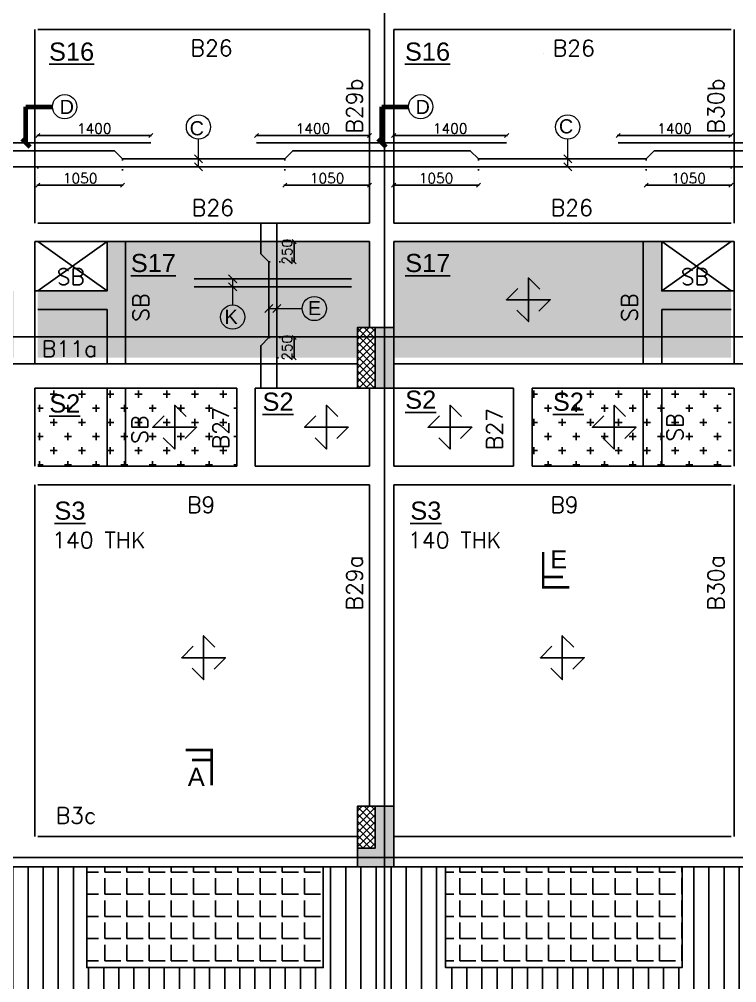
# Model space of a CAD drawing. Header units: millimetres. Extents: x 1772430 to 1864909, y -1443517 to -1381610.
# Drawn here: x 1817517 to 1826407, y -1415432 to -1403488 of the extents above; entities that cross this region are included whole.
import ezdxf

# ---------------------------------------------------------------- set-up
doc = ezdxf.new("R2010")
doc.units = ezdxf.units.MM
doc.header["$LTSCALE"] = 100
doc.header["$MEASUREMENT"] = 0
doc.header["$PDMODE"] = 98
for name, pattern in [('1', [0]), ('ACAD_ISO02W100', [15, 12, -3]), ('CENTER2', [28.575, 19.05, -3.175, 3.175, -3.175]), ('CONTINOUS', [0]), ('DOT', [0.25, 0, -0.25]), ('HIDDEN', [0.375, 0.25, -0.125])]:
    doc.linetypes.add(name, pattern=pattern)
for name, color, linetype in [('BEAM NO', 7, '1'), ('BEAM-230X450', 31, 'Continuous'), ('BEAM-230X600', 150, 'Continuous'), ('BEAM-300X600', 4, 'Continuous'), ('BEAM-300X900', 35, 'Continuous'), ('BEAM-375X900', 22, 'Continuous'), ('BEAM-450X275', 7, 'Continuous'), ('BEAM-450X750', 134, 'Continuous'), ('DIM', 191, 'Continuous'), ('Projection', 5, 'Continuous'), ('Roof', 7, 'Continuous'), ('s-steel', 1, 'Continuous'), ('S-STRU. CUTOUT', 3, 'Continuous'), ('SLAB NO.', 4, 'Continuous'), ('STEEL', 1, 'Continuous'), ('STR.COLUMN', 1, 'Continuous'), ('SUNK-HATCH', 8, 'Continuous')]:
    doc.layers.add(name, color=color, linetype=linetype)
for name, color, linetype, lineweight in [('CENTER_LINE', 8, 'CENTER2', 25), ('GRID', 252, 'ACAD_ISO02W100', 9), ('LEADER', 191, 'Continuous', 15), ('S-B5-230X600', 120, 'HIDDEN', 25), ('SECTION TEXT', 7, 'Continuous', 25), ('SLAB STEEL MARK', 133, 'Continuous', 30)]:
    doc.layers.add(name, color=color, linetype=linetype, lineweight=lineweight)
doc.styles.add('ARIAL', font='arial.ttf')
doc.styles.add('DEEPAK', font='arial.ttf')
doc.styles.add('ROMANS', font='romans.shx')
doc.styles.add('RS', font='romans.shx', dxfattribs={"width": 0.9})
doc.styles.add('style1', font='arial.ttf')
doc.dimstyles.new('KRUNAL-MM', dxfattribs={"dimtxt": 50, "dimasz": 35, "dimexe": 25, "dimexo": 0, "dimgap": 15, "dimtad": 1, "dimdec": 0, "dimzin": 0, "dimdsep": 46, "dimtxsty": 'RS', "dimblk": 'OBLIQUE', "dimcen": 0, "dimdle": 25, "dimclrd": 256, "dimclre": 256, "dimclrt": 7, "dimadec": 0, "dimazin": 0, "dimtfac": 1, "dimtdec": 0, "dimtix": 1, "dimtmove": 0, "dimatfit": 2, "dimfxl": 1, "dimtolj": 1, "dimtzin": 0, "dimlwd": -1, "dimlwe": -1, "dimarcsym": 0})
doc.dimstyles.new('pag', dxfattribs={"dimtxt": 180, "dimasz": 150, "dimexe": 100, "dimexo": 0, "dimgap": 50, "dimtad": 1, "dimdec": 0, "dimzin": 0, "dimdsep": 46, "dimtxsty": 'ROMANS', "dimblk": 'OBLIQUE', "dimcen": 0, "dimdle": 100, "dimclrd": 256, "dimclre": 256, "dimclrt": 256, "dimadec": 0, "dimazin": 0, "dimtfac": 1, "dimtdec": 0, "dimtmove": 2, "dimatfit": 3, "dimfxl": 1, "dimtolj": 1, "dimtzin": 0, "dimlwd": -1, "dimlwe": -1, "dimarcsym": 0})
pattern_1 = [(0, (0, 4114.14), (175, 175), [87.5, -262.5]), (90, (43.75, 4070.39), (-175, 175), [87.5, -262.5])]
pattern_2 = [(0, (0, 4114.14), (0, 275), [200, -75]), (90, (0, 4114.14), (-275, 2e-14), [200, -75])]

# ---------------------------------------------------------------- blocks, each defined once
blk = doc.blocks.new('Roof')
at = {"layer": 'Roof'}
h = blk.add_hatch(dxfattribs=at)
h.set_pattern_fill('ANSI31', color=8, scale=1500, angle=45)
h.paths.add_polyline_path([(1839064, -1418109), (1839064, -1419359), (1836134, -1419359), (1836134, -1418109), (1834619, -1418109), (1834619, -1419359), (1831689, -1419359), (1831689, -1418109), (1830174, -1418109), (1830174, -1419359), (1827244, -1419359), (1827244, -1418110), (1825729, -1418110), (1825729, -1419359), (1822799, -1419359), (1822799, -1418110), (1821284, -1418110), (1821284, -1419359), (1818354, -1419359), (1818354, -1418110), (1816839, -1418110), (1816839, -1419359), (1813909, -1419359), (1813909, -1418110), (1813036, -1418110), (1813036, -1418109), (1811206, -1423236), (1852236, -1423236), (1844736, -1415813), (1844736, -1418109), (1839064, -1418109)], is_closed=False)
at = {"layer": 'Roof', "color": 6, "const_width": 10}
blk.add_lwpolyline([(1852236, -1423240), (1811206, -1423236), (1811206, -1412024), (1813036, -1412024), (1813036, -1418110), (1844736, -1418109), (1844736, -1415813)], close=True, dxfattribs=at)
blk = doc.blocks.new('FIRST FLOOR COLUMNS')
at = {"layer": 'CENTER_LINE', "ltscale": 50}
for p, q in [((38225, -25588), (38225, 11430)), ((68022, -11790), (-4699, -11790)), ((68022, -18245), (-4699, -18245))]:
    blk.add_line(p, q, dxfattribs=at)
blk = doc.blocks.new('COL')
at = {"layer": 'STR.COLUMN'}
h = blk.add_hatch(dxfattribs=at)
h.set_pattern_fill('ANSI37', color=8, scale=500)
h.set_pattern_definition([(45, (-29340, -234031.35), (-44.1941738, 44.1941738), []), (135, (-29340, -234031.35), (-44.1941738, -44.1941738), [])])
h.paths.add_polyline_path([(1821706, -1412174), (1821926, -1412174), (1821926, -1411424), (1821706, -1411424)])
at = {"layer": 'STR.COLUMN', "transparency": 33554687}
h = blk.add_hatch(color=256, dxfattribs=at)
h.dxf.hatch_style = 1
h.paths.add_polyline_path([(1821926, -1412174), (1822156, -1412174), (1822156, -1411424), (1821926, -1411424)])
h = blk.add_hatch(color=256, dxfattribs=at)
h.dxf.hatch_style = 1
h.paths.add_polyline_path([(1821706, -1418109), (1822156, -1418109), (1822156, -1417359), (1821926, -1417359), (1821926, -1417879), (1821706, -1417879)])
at = {"layer": 'STR.COLUMN'}
h = blk.add_hatch(dxfattribs=at)
h.set_pattern_fill('ANSI37', color=8, scale=500)
h.set_pattern_definition([(45, (-29340, -239966.35), (-44.1941738, 44.1941738), []), (135, (-29340, -239966.35), (-44.1941738, -44.1941738), [])])
h.paths.add_polyline_path([(1821706, -1417879), (1821926, -1417879), (1821926, -1417359), (1821706, -1417359)])
at = {"layer": 'STR.COLUMN', "color": 5}
for points in [[(1821706, -1412174), (1821926, -1412174), (1821926, -1411424), (1821706, -1411424)], [(1822156, -1411424), (1822156, -1412174), (1821926, -1412174), (1821926, -1411424)], [(1822156, -1417359), (1822156, -1418109), (1821706, -1418109), (1821706, -1417879), (1821926, -1417879), (1821926, -1417359)], [(1821706, -1417879), (1821926, -1417879), (1821926, -1417359), (1821706, -1417359)]]:
    blk.add_lwpolyline(points, close=True, dxfattribs=at)
blk = doc.blocks.new('*U41')
at = {"layer": 'STEEL'}
for points in [[(707738, 27916), (707888, 27766), (707888, 28344), (708038, 28194)], [(707749, 28205), (707599, 28055), (708177, 28055), (708027, 27905)]]:
    blk.add_lwpolyline(points, dxfattribs=at)
blk = doc.blocks.new('_Oblique')
at = {"color": 0, "linetype": 'ByBlock', "lineweight": -2}
blk.add_line((-0.5, -0.5), (0.5, 0.5), dxfattribs=at)
blk = doc.blocks.new('*D102')
at = {"layer": 'Defpoints', "color": 0, "transparency": 16777216}
for p in [(1826336, -1404930), (1824936, -1405019), (1826336, -1405019)]:
    blk.add_point(p, dxfattribs=at)
at = {"layer": 'DIM', "color": 191, "ltscale": 5, "transparency": 16777216}
blk.add_line((1824926, -1404930), (1826346, -1404930), dxfattribs=at)
at = {"layer": 'DIM', "color": 191, "linetype": 'DOT', "ltscale": 5, "transparency": 16777216}
for p, q in [((1824936, -1405009), (1824936, -1404920)), ((1826336, -1405009), (1826336, -1404920))]:
    blk.add_line(p, q, dxfattribs=at)
at = {"layer": 'DIM', "color": 191, "linetype": 'ByBlock', "transparency": 16777216, "xscale": 50, "yscale": 50, "zscale": 50, "rotation": 180}
blk.add_blockref('_Oblique', (1824936, -1404930), dxfattribs=at)
at = {"layer": 'DIM', "color": 191, "linetype": 'ByBlock', "transparency": 16777216, "xscale": 50, "yscale": 50, "zscale": 50}
blk.add_blockref('_Oblique', (1826336, -1404930), dxfattribs=at)
at = {"layer": 'DIM', "color": 7, "transparency": 16777216, "insert": (1825636, -1404842), "char_height": 125, "attachment_point": 5, "style": 'ROMANS'}
blk.add_mtext('\\A1;1400', dxfattribs=at)
blk = doc.blocks.new('*D106')
at = {"layer": 'Defpoints', "color": 0, "transparency": 16777216}
for p in [(1823206, -1405219), (1822156, -1405319), (1823206, -1405546)]:
    blk.add_point(p, dxfattribs=at)
at = {"layer": 'DIM', "color": 191, "linetype": 'DOT', "ltscale": 5, "transparency": 16777216}
for p, q in [((1822156, -1405329), (1822156, -1405556)), ((1823206, -1405229), (1823206, -1405556))]:
    blk.add_line(p, q, dxfattribs=at)
at = {"layer": 'DIM', "color": 191, "ltscale": 5, "transparency": 16777216}
blk.add_line((1822146, -1405546), (1823216, -1405546), dxfattribs=at)
at = {"layer": 'DIM', "color": 191, "linetype": 'ByBlock', "transparency": 16777216, "xscale": 50, "yscale": 50, "zscale": 50, "rotation": 180}
blk.add_blockref('_Oblique', (1822156, -1405546), dxfattribs=at)
at = {"layer": 'DIM', "color": 191, "linetype": 'ByBlock', "transparency": 16777216, "xscale": 50, "yscale": 50, "zscale": 50}
blk.add_blockref('_Oblique', (1823206, -1405546), dxfattribs=at)
at = {"layer": 'DIM', "color": 7, "transparency": 16777216, "insert": (1822681, -1405459), "char_height": 125, "attachment_point": 5, "style": 'ROMANS'}
blk.add_mtext('\\A1;1050', dxfattribs=at)
blk = doc.blocks.new('*D107')
at = {"layer": 'Defpoints', "color": 0, "transparency": 16777216}
for p in [(1825286, -1405219), (1826336, -1405319), (1825286, -1405546)]:
    blk.add_point(p, dxfattribs=at)
at = {"layer": 'DIM', "color": 191, "linetype": 'DOT', "ltscale": 5, "transparency": 16777216}
for p, q in [((1825286, -1405229), (1825286, -1405556)), ((1826336, -1405329), (1826336, -1405556))]:
    blk.add_line(p, q, dxfattribs=at)
at = {"layer": 'DIM', "color": 191, "ltscale": 5, "transparency": 16777216}
blk.add_line((1826346, -1405546), (1825276, -1405546), dxfattribs=at)
at = {"layer": 'DIM', "color": 191, "linetype": 'ByBlock', "transparency": 16777216, "xscale": 50, "yscale": 50, "zscale": 50, "rotation": 180}
blk.add_blockref('_Oblique', (1825286, -1405546), dxfattribs=at)
at = {"layer": 'DIM', "color": 191, "linetype": 'ByBlock', "transparency": 16777216, "xscale": 50, "yscale": 50, "zscale": 50}
blk.add_blockref('_Oblique', (1826336, -1405546), dxfattribs=at)
at = {"layer": 'DIM', "color": 7, "transparency": 16777216, "insert": (1825811, -1405459), "char_height": 125, "attachment_point": 5, "style": 'ROMANS'}
blk.add_mtext('\\A1;1050', dxfattribs=at)
blk = doc.blocks.new('*D108')
at = {"layer": 'Defpoints', "color": 0, "transparency": 16777216}
for p in [(1818796, -1405219), (1817746, -1405319), (1818796, -1405546)]:
    blk.add_point(p, dxfattribs=at)
at = {"layer": 'DIM', "color": 191, "linetype": 'DOT', "ltscale": 5, "transparency": 16777216}
for p, q in [((1817746, -1405329), (1817746, -1405556)), ((1818796, -1405229), (1818796, -1405556))]:
    blk.add_line(p, q, dxfattribs=at)
at = {"layer": 'DIM', "color": 191, "ltscale": 5, "transparency": 16777216}
blk.add_line((1817736, -1405546), (1818806, -1405546), dxfattribs=at)
at = {"layer": 'DIM', "color": 191, "linetype": 'ByBlock', "transparency": 16777216, "xscale": 50, "yscale": 50, "zscale": 50, "rotation": 180}
blk.add_blockref('_Oblique', (1817746, -1405546), dxfattribs=at)
at = {"layer": 'DIM', "color": 191, "linetype": 'ByBlock', "transparency": 16777216, "xscale": 50, "yscale": 50, "zscale": 50}
blk.add_blockref('_Oblique', (1818796, -1405546), dxfattribs=at)
at = {"layer": 'DIM', "color": 7, "transparency": 16777216, "insert": (1818271, -1405459), "char_height": 125, "attachment_point": 5, "style": 'ROMANS'}
blk.add_mtext('\\A1;1050', dxfattribs=at)
blk = doc.blocks.new('*D109')
at = {"layer": 'Defpoints', "color": 0, "transparency": 16777216}
for p in [(1820806, -1405219), (1821856, -1405319), (1820806, -1405546)]:
    blk.add_point(p, dxfattribs=at)
at = {"layer": 'DIM', "color": 191, "linetype": 'DOT', "ltscale": 5, "transparency": 16777216}
for p, q in [((1820806, -1405229), (1820806, -1405556)), ((1821856, -1405329), (1821856, -1405556))]:
    blk.add_line(p, q, dxfattribs=at)
at = {"layer": 'DIM', "color": 191, "ltscale": 5, "transparency": 16777216}
blk.add_line((1821866, -1405546), (1820796, -1405546), dxfattribs=at)
at = {"layer": 'DIM', "color": 191, "linetype": 'ByBlock', "transparency": 16777216, "xscale": 50, "yscale": 50, "zscale": 50, "rotation": 180}
blk.add_blockref('_Oblique', (1820806, -1405546), dxfattribs=at)
at = {"layer": 'DIM', "color": 191, "linetype": 'ByBlock', "transparency": 16777216, "xscale": 50, "yscale": 50, "zscale": 50}
blk.add_blockref('_Oblique', (1821856, -1405546), dxfattribs=at)
at = {"layer": 'DIM', "color": 7, "transparency": 16777216, "insert": (1821331, -1405459), "char_height": 125, "attachment_point": 5, "style": 'ROMANS'}
blk.add_mtext('\\A1;1050', dxfattribs=at)
blk = doc.blocks.new('*D110')
at = {"layer": 'Defpoints', "color": 0, "transparency": 16777216}
for p in [(1821856, -1404930), (1820456, -1405019), (1821856, -1405019)]:
    blk.add_point(p, dxfattribs=at)
at = {"layer": 'DIM', "color": 191, "ltscale": 5, "transparency": 16777216}
blk.add_line((1820446, -1404930), (1821866, -1404930), dxfattribs=at)
at = {"layer": 'DIM', "color": 191, "linetype": 'DOT', "ltscale": 5, "transparency": 16777216}
for p, q in [((1820456, -1405009), (1820456, -1404920)), ((1821856, -1405009), (1821856, -1404920))]:
    blk.add_line(p, q, dxfattribs=at)
at = {"layer": 'DIM', "color": 191, "linetype": 'ByBlock', "transparency": 16777216, "xscale": 50, "yscale": 50, "zscale": 50, "rotation": 180}
blk.add_blockref('_Oblique', (1820456, -1404930), dxfattribs=at)
at = {"layer": 'DIM', "color": 191, "linetype": 'ByBlock', "transparency": 16777216, "xscale": 50, "yscale": 50, "zscale": 50}
blk.add_blockref('_Oblique', (1821856, -1404930), dxfattribs=at)
at = {"layer": 'DIM', "color": 7, "transparency": 16777216, "insert": (1821156, -1404842), "char_height": 125, "attachment_point": 5, "style": 'ROMANS'}
blk.add_mtext('\\A1;1400', dxfattribs=at)
blk = doc.blocks.new('*D111')
at = {"layer": 'Defpoints', "color": 0, "transparency": 16777216}
for p in [(1823556, -1404930), (1822156, -1405019), (1823556, -1405019)]:
    blk.add_point(p, dxfattribs=at)
at = {"layer": 'DIM', "color": 191, "ltscale": 5, "transparency": 16777216}
blk.add_line((1822146, -1404930), (1823566, -1404930), dxfattribs=at)
at = {"layer": 'DIM', "color": 191, "linetype": 'DOT', "ltscale": 5, "transparency": 16777216}
for p, q in [((1822156, -1405009), (1822156, -1404920)), ((1823556, -1405009), (1823556, -1404920))]:
    blk.add_line(p, q, dxfattribs=at)
at = {"layer": 'DIM', "color": 191, "linetype": 'ByBlock', "transparency": 16777216, "xscale": 50, "yscale": 50, "zscale": 50, "rotation": 180}
blk.add_blockref('_Oblique', (1822156, -1404930), dxfattribs=at)
at = {"layer": 'DIM', "color": 191, "linetype": 'ByBlock', "transparency": 16777216, "xscale": 50, "yscale": 50, "zscale": 50}
blk.add_blockref('_Oblique', (1823556, -1404930), dxfattribs=at)
at = {"layer": 'DIM', "color": 7, "transparency": 16777216, "insert": (1822856, -1404842), "char_height": 125, "attachment_point": 5, "style": 'ROMANS'}
blk.add_mtext('\\A1;1400', dxfattribs=at)
blk = doc.blocks.new('*D113')
at = {"layer": 'Defpoints', "color": 0, "transparency": 16777216}
for p in [(1819146, -1404930), (1817746, -1405019), (1819146, -1405019)]:
    blk.add_point(p, dxfattribs=at)
at = {"layer": 'DIM', "color": 191, "ltscale": 5, "transparency": 16777216}
blk.add_line((1817736, -1404930), (1819156, -1404930), dxfattribs=at)
at = {"layer": 'DIM', "color": 191, "linetype": 'DOT', "ltscale": 5, "transparency": 16777216}
for p, q in [((1817746, -1405009), (1817746, -1404920)), ((1819146, -1405009), (1819146, -1404920))]:
    blk.add_line(p, q, dxfattribs=at)
at = {"layer": 'DIM', "color": 191, "linetype": 'ByBlock', "transparency": 16777216, "xscale": 50, "yscale": 50, "zscale": 50, "rotation": 180}
blk.add_blockref('_Oblique', (1817746, -1404930), dxfattribs=at)
at = {"layer": 'DIM', "color": 191, "linetype": 'ByBlock', "transparency": 16777216, "xscale": 50, "yscale": 50, "zscale": 50}
blk.add_blockref('_Oblique', (1819146, -1404930), dxfattribs=at)
at = {"layer": 'DIM', "color": 7, "transparency": 16777216, "insert": (1818446, -1404842), "char_height": 125, "attachment_point": 5, "style": 'ROMANS'}
blk.add_mtext('\\A1;1400', dxfattribs=at)
blk = doc.blocks.new('*D337')
at = {"layer": 'Defpoints', "color": 0, "transparency": 16777216}
for p in [(1820609, -1407435), (1820709, -1407685), (1820922, -1407685)]:
    blk.add_point(p, dxfattribs=at)
at = {"layer": 'DIM', "color": 191, "linetype": 'DOT', "ltscale": 5, "transparency": 16777216}
for p, q in [((1820619, -1407435), (1820932, -1407435)), ((1820719, -1407685), (1820932, -1407685))]:
    blk.add_line(p, q, dxfattribs=at)
at = {"layer": 'DIM', "color": 191, "ltscale": 5, "transparency": 16777216}
blk.add_line((1820922, -1407425), (1820922, -1407695), dxfattribs=at)
at = {"layer": 'DIM', "color": 191, "linetype": 'ByBlock', "transparency": 16777216, "xscale": 50, "yscale": 50, "zscale": 50}
for p, rotation in [((1820922, -1407435), 90), ((1820922, -1407685), 270)]:
    blk.add_blockref('_Oblique', p, dxfattribs=dict(at, rotation=rotation))
at = {"layer": 'DIM', "color": 7, "transparency": 16777216, "insert": (1820835, -1407560), "char_height": 125, "attachment_point": 5, "rotation": 90, "style": 'ROMANS'}
blk.add_mtext('\\A1;250', dxfattribs=at)
blk = doc.blocks.new('*D338')
at = {"layer": 'Defpoints', "color": 0, "transparency": 16777216}
for p in [(1820709, -1406245), (1820922, -1406245), (1820609, -1406495)]:
    blk.add_point(p, dxfattribs=at)
at = {"layer": 'DIM', "color": 191, "linetype": 'DOT', "ltscale": 5, "transparency": 16777216}
for p, q in [((1820719, -1406245), (1820932, -1406245)), ((1820619, -1406495), (1820932, -1406495))]:
    blk.add_line(p, q, dxfattribs=at)
at = {"layer": 'DIM', "color": 191, "ltscale": 5, "transparency": 16777216}
blk.add_line((1820922, -1406505), (1820922, -1406235), dxfattribs=at)
at = {"layer": 'DIM', "color": 191, "linetype": 'ByBlock', "transparency": 16777216, "xscale": 50, "yscale": 50, "zscale": 50}
for p, rotation in [((1820922, -1406245), 90), ((1820922, -1406495), 270)]:
    blk.add_blockref('_Oblique', p, dxfattribs=dict(at, rotation=rotation))
at = {"layer": 'DIM', "color": 7, "transparency": 16777216, "insert": (1820835, -1406370), "char_height": 125, "attachment_point": 5, "rotation": 90, "style": 'ROMANS'}
blk.add_mtext('\\A1;250', dxfattribs=at)

msp = doc.modelspace()

# ---------------------------------------------------------------- hatches: boundary and pattern name
at = {"layer": 'SUNK-HATCH', "linetype": 'Continuous', "transparency": 33554559}
h = msp.add_hatch(dxfattribs=at)
h.set_pattern_fill('HEX', color=8, scale=1500)
h.set_pattern_definition([(0, (0, 4114.14), (0, 324.759526), [187.5, -375]), (120, (0, 4114.14), (-281.25, -162.379763), [187.5, -375]), (60, (187.5, 4114.14), (-281.25, 162.379763), [187.5, -375])])
h.paths.add_polyline_path([(1816588.9, -1406245.1), (1816588.9, -1406855.1), (1817446.1, -1406855.1), (1817446.1, -1407684.7), (1813486.1, -1407684.7), (1813486.1, -1407309.7), (1813336.1, -1407309.7), (1813336.1, -1406244.7)])
h.paths.add_polyline_path([(1821856.1, -1406244.7), (1821856.1, -1407309.7), (1821706.1, -1407309.7), (1821706.1, -1407684.7), (1817746.1, -1407684.7), (1817746.1, -1406855.1), (1818603.8, -1406855.1), (1818603.8, -1406245.1)])
h.paths.add_polyline_path([(1830816.1, -1406244.7), (1830816.1, -1407684.7), (1826636.1, -1407684.7), (1826636.1, -1406855.1), (1827493.7, -1406855.1), (1827493.7, -1406245.1)])
h.paths.add_polyline_path([(1834368.7, -1406245.1), (1834368.7, -1406855.1), (1835226.1, -1406855.1), (1835226.2, -1407684.7), (1831266.1, -1407684.7), (1831266.1, -1407309.7), (1831116.1, -1407309.7), (1831116.1, -1406244.7)])
h.paths.add_polyline_path([(1826336.1, -1406855.1), (1826336.1, -1407684.7), (1822156.1, -1407684.7), (1822156.1, -1406244.7), (1825478.6, -1406244.7), (1825478.6, -1406855.1)])
h.paths.add_polyline_path([(1817746.1, -1402399.7), (1821706.1, -1402399.7), (1821706.1, -1402774.7), (1821033.6, -1402774.7), (1821033.6, -1403384.7), (1817746.1, -1403384.7)])
h.paths.add_polyline_path([(1813486.1, -1402399.7), (1817446.1, -1402399.7), (1817446.1, -1403384.7), (1814141.1, -1403384.7), (1814141.1, -1402774.7), (1813486.1, -1402774.7)])
h.paths.add_polyline_path([(1836383.6, -1406245.1), (1839706.1, -1406245.1), (1839706.1, -1407684.7), (1835526.2, -1407684.7), (1835526.2, -1406855.1), (1836383.6, -1406855.1)])
h.paths.add_polyline_path([(1822156.1, -1402399.7), (1826336.1, -1402399.7), (1826336.1, -1403384.7), (1823048.6, -1403384.7), (1823048.6, -1402774.9), (1822156.7, -1402774.7)])
h.paths.add_polyline_path([(1826636.1, -1402399.7), (1830816.1, -1402399.7), (1830816.1, -1402774.7), (1829923.6, -1402774.7), (1829923.6, -1403384.7), (1826636.1, -1403384.7)])
h.paths.add_polyline_path([(1835526.2, -1402399.7), (1839706.1, -1402399.7), (1839706.1, -1402774.7), (1838813.7, -1402774.7), (1838813.6, -1403384.7), (1835526.2, -1403384.7)])
h.paths.add_polyline_path([(1831266.1, -1402399.7), (1835226.2, -1402399.7), (1835226.2, -1403384.7), (1831938.6, -1403384.7), (1831938.6, -1402774.7), (1831266.7, -1402775.1)])
h = msp.add_hatch(dxfattribs=at)
h.set_pattern_fill('CROSS', color=8, scale=700)
h.set_pattern_definition(pattern_1)
h.paths.add_polyline_path([(1817746.1, -1409030.1), (1820211.3, -1409030.1), (1820211.3, -1408059.7), (1817746.1, -1408059.7)])
h = msp.add_hatch(dxfattribs=at)
h.set_pattern_fill('CROSS', color=8, scale=700)
h.set_pattern_definition(pattern_1)
h.paths.add_polyline_path([(1823871.3, -1409030.1), (1826336.1, -1409030.1), (1826336.1, -1408059.7), (1823871.3, -1408059.7)])
h = msp.add_hatch(dxfattribs=at)
h.set_pattern_fill('ANGLE', color=8, scale=1000)
h.set_pattern_definition(pattern_2)
h.paths.add_polyline_path([(1821283.8, -1413994.7), (1818353.7, -1413995.3), (1818353.7, -1415245.1), (1821283.8, -1415245.1), (1821283.8, -1413995.1)], is_closed=False)
h = msp.add_hatch(dxfattribs=at)
h.set_pattern_fill('ANGLE', color=8, scale=1000)
h.set_pattern_definition(pattern_2)
h.paths.add_polyline_path([(1822798.8, -1413995.1), (1822798.8, -1415245.1), (1825728.8, -1415245.1), (1825728.8, -1413994.7), (1822798.8, -1413994.7)], is_closed=False)

# ---------------------------------------------------------------- linework, layer by layer
at = {"layer": 'BEAM-230X450', "linetype": 'CONTINOUS', "ltscale": 750}
for p, q in [((1820211.3, -1409030.1), (1820211.3, -1408059.7)), ((1823871.3, -1409030.1), (1823871.3, -1408059.7)), ((1820211.3, -1409030.1), (1817746.1, -1409030.1)), ((1826336.1, -1409030.1), (1823871.3, -1409030.1))]:
    msp.add_line(p, q, dxfattribs=at)
at = {"layer": 'BEAM-230X450', "linetype": 'HIDDEN', "ltscale": 750}
for p, q in [((1820441.3, -1409030.1), (1820441.3, -1408059.7)), ((1823641.3, -1409030.1), (1823641.3, -1408059.7)), ((1821856.1, -1409030.1), (1820441.3, -1409030.1)), ((1823641.3, -1409030.1), (1822156.1, -1409030.1)), ((1821856.1, -1409260.1), (1817746.1, -1409260.1)), ((1826336.1, -1409260.1), (1822156.1, -1409260.1))]:
    msp.add_line(p, q, dxfattribs=at)
at = {"layer": 'BEAM-230X600', "linetype": 'HIDDEN', "ltscale": 750}
for p, q in [((1817709.1, -1406014.7), (1817709.1, -1403614.7)), ((1821856.1, -1403614.7), (1817746.1, -1403614.7)), ((1826336.1, -1403614.7), (1822156.1, -1403614.7)), ((1826374.1, -1406014.7), (1826374.1, -1403614.7)), ((1821856.1, -1406014.7), (1817746.1, -1406014.7)), ((1826336.1, -1406014.7), (1822156.1, -1406014.7)), ((1817709.1, -1407759.7), (1817709.1, -1406244.7)), ((1826374.1, -1407759.7), (1826374.1, -1406244.7)), ((1817709.1, -1409030.1), (1817709.1, -1408059.7)), ((1826374.1, -1409030.1), (1826374.1, -1408059.7)), ((1817709.1, -1413619.7), (1817709.1, -1409260.1)), ((1826374.1, -1413619.7), (1826374.1, -1409260.1))]:
    msp.add_line(p, q, dxfattribs=at)
at = {"layer": 'BEAM-230X600', "linetype": 'Continuous', "ltscale": 750}
for p, q in [((1821856.1, -1406244.7), (1817746.1, -1406244.7)), ((1826336.1, -1406244.7), (1822156.1, -1406244.7))]:
    msp.add_line(p, q, dxfattribs=at)
at = {"layer": 'BEAM-300X600', "linetype": 'HIDDEN', "ltscale": 750}
for p, q in [((1821856.1, -1403614.7), (1821856.1, -1406014.7)), ((1822156.1, -1403614.7), (1822156.1, -1406014.7)), ((1821856.1, -1408059.7), (1821856.1, -1409030.1)), ((1822156.1, -1408059.7), (1822156.1, -1409030.1)), ((1821856.1, -1409260.1), (1821856.1, -1413244.7)), ((1822156.1, -1409260.1), (1822156.1, -1413244.7))]:
    msp.add_line(p, q, dxfattribs=at)
at = {"layer": 'BEAM-300X600', "linetype": 'Continuous', "ltscale": 750}
for p, q in [((1821856.1, -1406244.7), (1821856.1, -1407309.7)), ((1822156.1, -1406244.7), (1822156.1, -1407309.7))]:
    msp.add_line(p, q, dxfattribs=at)
at = {"layer": 'BEAM-300X900', "linetype": 'CONTINOUS', "ltscale": 750}
for p, q in [((1813486.1, -1407759.7), (1818603.8, -1407759.7)), ((1817746.1, -1407759.7), (1821706.1, -1407759.7)), ((1822156.1, -1407759.7), (1826336.1, -1407759.7)), ((1825478.8, -1407759.7), (1830816.1, -1407759.7)), ((1817709.1, -1408059.7), (1820211.3, -1408059.7)), ((1822156.1, -1408059.7), (1823641.3, -1408059.7)), ((1823871.3, -1408059.7), (1826374.1, -1408059.7))]:
    msp.add_line(p, q, dxfattribs=at)
at = {"layer": 'BEAM-375X900', "linetype": 'HIDDEN', "ltscale": 750}
msp.add_line((1820441.3, -1408059.7), (1821706.1, -1408059.7), dxfattribs=at)
at = {"layer": 'BEAM-450X275', "linetype": 'Continuous', "ltscale": 750}
for p, q in [((1818603.8, -1406245.1), (1818603.8, -1406855.1)), ((1825478.8, -1406245.1), (1825478.8, -1406855.1)), ((1817746.1, -1406855.1), (1818603.8, -1406855.1)), ((1825478.8, -1406855.1), (1826336.1, -1406855.1))]:
    msp.add_line(p, q, dxfattribs=at)
at = {"layer": 'BEAM-450X275', "linetype": 'HIDDEN', "ltscale": 750}
for p, q in [((1818833.8, -1406245.1), (1818833.8, -1407759.7)), ((1825248.8, -1406245.1), (1825248.8, -1407759.7)), ((1817746.1, -1407085.1), (1818603.8, -1407085.1)), ((1818603.8, -1407085.1), (1818603.8, -1407759.7)), ((1825478.8, -1407085.1), (1825478.8, -1407759.7)), ((1825478.8, -1407085.1), (1826336.1, -1407085.1)), ((1818603.8, -1408059.7), (1818603.8, -1409030.1)), ((1818833.8, -1408059.7), (1818833.8, -1409030.1)), ((1825248.8, -1408059.7), (1825248.8, -1409030.1)), ((1825478.8, -1408059.7), (1825478.8, -1409030.1))]:
    msp.add_line(p, q, dxfattribs=at)
at = {"layer": 'BEAM-450X750', "linetype": 'HIDDEN', "ltscale": 750}
for p, q in [((1821706.1, -1413619.7), (1817746.1, -1413619.7)), ((1826336.1, -1413619.7), (1822156.1, -1413619.7))]:
    msp.add_line(p, q, dxfattribs=at)
at = {"layer": 'BEAM-450X750', "linetype": 'CONTINOUS', "ltscale": 750}
for p, q in [((1821706.1, -1413994.7), (1813486.1, -1413994.7)), ((1830816.1, -1413994.7), (1822156.1, -1413994.7))]:
    msp.add_line(p, q, dxfattribs=at)
at = {"layer": 'LEADER', "linetype": 'DOT', "ltscale": 250}
for p, q in [((1824008.7, -1410165.4, 0.1), (1824008.7, -1399843.2, 0.1)), ((1819902, -1415855), (1819902, -1412985.5))]:
    msp.add_line(p, q, dxfattribs=at)
at = {"layer": 'LEADER', "elevation": 0.1}
msp.add_lwpolyline([(1824252.6, -1410403.7, 32.4, 32.4, 0), (1824008.7, -1410403.7, 32.4, 32.4, 0), (1824008.7, -1410090.4, 32.4, 32.4, 0), (1824008.7, -1410529.8, 32.4, 32.4, 0), (1824333.8, -1410529.8, 0, 0, 0)], format="xyseb", dxfattribs=at)
at = {"layer": 'LEADER'}
msp.add_lwpolyline([(1819658.1, -1412672.2, 32.4, 32.4, 0), (1819902, -1412672.2, 32.4, 32.4, 0), (1819902, -1412985.5, 32.4, 32.4, 0), (1819902, -1412546.1, 32.4, 32.4, 0), (1819576.8, -1412546.1, 0, 0, 0)], format="xyseb", dxfattribs=at)
for centre in [(1818079.5, -1404572, 0), (1822489.5, -1404572, -0.1), (1819737.2, -1404823.2), (1824312.5, -1404823.2, 0.1), (1821172.7, -1407074.3), (1820160.8, -1407179.6)]:
    msp.add_circle(centre, 150, dxfattribs=at)
at = {"layer": 'Projection', "linetype": 'CONTINOUS', "ltscale": 750}
for points in [[(1818353.7, -1413995.3), (1818353.7, -1415245.1), (1821283.8, -1415245.1), (1821283.8, -1413995.1)], [(1822798.8, -1413995.1), (1822798.8, -1415245.1), (1825728.8, -1415245.1), (1825728.8, -1413995.1)]]:
    msp.add_lwpolyline(points, dxfattribs=at)
at = {"layer": 's-steel'}
for p, q in [((1821633.1, -1406704.5), (1819683.1, -1406704.5)), ((1821633.1, -1406804.5), (1819683.1, -1406804.5))]:
    msp.add_line(p, q, dxfattribs=at)
for points in [[(1819146.1, -1405018.8), (1816046.1, -1405018.8)], [(1823556.1, -1405018.8), (1820456.1, -1405018.8)], [(1828036.1, -1405018.8), (1824936.1, -1405018.8)], [(1812586.1, -1405118.8), (1813836.1, -1405118.8), (1813936.1, -1405218.8), (1816396.5, -1405218.8), (1816496.5, -1405118.8), (1817596.1, -1405118.8)], [(1822006.1, -1405118.8), (1820905.9, -1405118.8), (1820805.9, -1405218.8), (1818795.7, -1405218.8), (1818695.7, -1405118.8), (1817596.1, -1405118.8)], [(1826486.1, -1405118.8), (1825385.9, -1405118.8), (1825285.9, -1405218.8), (1823205.7, -1405218.8), (1823105.7, -1405118.8), (1822006.1, -1405118.8)], [(1817596.1, -1405318.8), (1813036.1, -1405318.8)], [(1817596.1, -1405318.8), (1822006.1, -1405318.8)], [(1822006.1, -1405318.8), (1826486.1, -1405318.8)], [(1820509.2, -1406014.7), (1820509.2, -1406394.7), (1820609.2, -1406494.7), (1820609.3, -1407434.7), (1820509, -1407534.7), (1820509.1, -1408059.7)], [(1820709.3, -1406014.7), (1820709.3, -1408059.7)]]:
    msp.add_lwpolyline(points, dxfattribs=at)
at = {"layer": 'S-STRU. CUTOUT', "ltscale": 750}
for p, q in [((1817746.1, -1406245.1, -0.2), (1818603.8, -1406855.1)), ((1817746.1, -1406855.1, -0.2), (1818603.8, -1406245.1)), ((1825478.6, -1406245.1), (1826336.1, -1406855.1)), ((1826336.1, -1406245.1), (1825478.8, -1406855.1))]:
    msp.add_line(p, q, dxfattribs=at)
for points in [[(1817709.1, -1406245.1), (1818603.8, -1406245.1), (1818603.8, -1406855.1), (1817709.1, -1406855.1)], [(1825478.6, -1406245.1), (1826374.1, -1406245.1), (1826374.1, -1406855.1), (1825478.6, -1406855.1)]]:
    msp.add_lwpolyline(points, close=True, dxfattribs=at)

# ---------------------------------------------------------------- block references
at = {"layer": 'GRID'}
msp.add_blockref('FIRST FLOOR COLUMNS', (1783816.1, -1395636.1), dxfattribs=at)
at = {"layer": 'Roof'}
msp.add_blockref('Roof', (0, 4114.1), dxfattribs=at)
at = {"layer": 'S-B5-230X600', "xscale": 0.9375000000000001, "yscale": 0.9375000000000001, "zscale": 0.9375000000000001, "rotation": 269.9999999999999}
for p in [(1797523.1, -743319.8), (1793140.8, -744899.8), (1795021.1, -744899.8), (1796552.7, -744899.8), (1798588, -744899.8), (1793499.2, -747757.3, 0), (1797944.2, -747757.3, 0.1)]:
    msp.add_blockref('*U41', p, dxfattribs=at)
at = {"layer": 'STR.COLUMN'}
msp.add_blockref('COL', (0, 4114.1), dxfattribs=at)

# ---------------------------------------------------------------- texts
at = {"layer": 'BEAM NO', "ltscale": 500, "style": 'ROMANS'}
for s, rotation, p in [('B26', 359.99997, (1819637.6, -1403944.6, 0.3)), ('B26', 359.99997, (1824126.1, -1403945.2, 0.3)), ('B29b', 89.99997, (1821769.7, -1404905.5, 0)), ('B30b', 89.99997, (1826249.5, -1404905.5, 0.1)), ('B26', 359.99997, (1819654.7, -1405924.1, 0)), ('B26', 359.99997, (1824101.9, -1405924.1, 0)), ('SB', 359.99997, (1817979.5, -1406778.9, 0)), ('SB', 359.99997, (1825712, -1406778.9, 0)), ('SB', 89.99997, (1819123.4, -1407238, 0)), ('SB', 89.99997, (1825179.3, -1407238, 0)), ('B11a', 359.99997, (1817796, -1407673.2, 0)), ('B27', 89.99997, (1820115.5, -1408819.6, 0)), ('SB', 89.99997, (1819110, -1408752.4, 0)), ('B27', 89.99997, (1823505.5, -1408830.2, 0)), ('SB', 89.99997, (1825741.6, -1408723.8, 0)), ('B9', 359.99997, (1819594.7, -1409608, 0)), ('B9', 359.99997, (1824097.7, -1409608, 0)), ('140 THK', 359.99997, (1817923, -1410044.7, 0)), ('140 THK', 359.99997, (1822333, -1410044.7)), ('B29a', 89.99997, (1821769.7, -1410818.3, 0)), ('B30a', 89.99997, (1826249.5, -1410817.4, 0.1)), ('B3c', 359.99997, (1817967.2, -1413459, 0.3))]:
    msp.add_text(s, height=200, rotation=rotation, dxfattribs=at).set_placement(p)
at = {"layer": 'SECTION TEXT', "style": 'ARIAL'}
for s, p in [('E', (1824096.5, -1410295.8, 0.1)), ('A', (1819605.2, -1412992.3))]:
    msp.add_text(s, height=225, dxfattribs=at).set_placement(p)
at = {"layer": 'SLAB NO.', "color": 42, "style": 'DEEPAK'}
for s, p in [('%%US16', (1817885.7, -1404001.5)), ('%%US16', (1822295.8, -1404001.5)), ('%%US17', (1818899, -1406621.8, -0.1)), ('%%US17', (1822298.9, -1406621.8, -0.1)), ('%%US2', (1822298.9, -1408316.1, -0.1)), ('%%US2', (1817888.9, -1408363.3, -0.1)), ('%%US2', (1820530.7, -1408341.4, -0.1)), ('%%US2', (1824129.1, -1408341.4, -0.1)), ('%%US3', (1817952.4, -1409692.1, 0)), ('%%US3', (1822362.4, -1409692.1))]:
    msp.add_text(s, height=225, dxfattribs=at).set_placement(p)
at = {"layer": 'SLAB STEEL MARK', "style": 'style1'}
for s, p in [('D', (1818017.6, -1404662.6, 0)), ('D', (1822427.6, -1404662.6, -0.1)), ('C', (1824203.9, -1404902.6, 0.1)), ('C', (1819628.6, -1404926.7)), ('E', (1821093, -1407155.6)), ('K', (1820059.9, -1407264.1))]:
    msp.add_text(s, height=175, dxfattribs=at).set_placement(p)

# ---------------------------------------------------------------- dimensions: what is measured, and where the dimension line sits
at = {"layer": 'DIM', "linetype": 'DOT', "ltscale": 5}
for base, p1, p2, picture, middle in [((1819146.1, -1404929.7, 0), (1817746.1, -1405018.8, 0), (1819146.1, -1405018.8, 0), '*D113', (1818446.1, -1404842.2, 0)), ((1821856.1, -1404929.7, -0.1), (1820456.1, -1405018.8), (1821856.1, -1405018.8, -0.1), '*D110', (1821156.1, -1404842.2, -0.1)), ((1823556.1, -1404929.7, -0.1), (1822156.1, -1405018.8, -0.1), (1823556.1, -1405018.8, -0.1), '*D111', (1822856.1, -1404842.2, -0.1)), ((1826336.1, -1404929.7), (1824936.1, -1405018.8), (1826336.1, -1405018.8), '*D102', (1825636.1, -1404842.2)), ((1818795.7, -1405546.2, 0), (1817746.1, -1405318.8, 0), (1818795.7, -1405218.8, 0), '*D108', (1818270.9, -1405458.7, 0)), ((1823205.7, -1405546.2, 0.1), (1822156.1, -1405318.8, 0.1), (1823205.7, -1405218.8, 0.1), '*D106', (1822680.9, -1405458.7, 0.1))]:
    dim = msp.add_linear_dim(base=base, p1=p1, p2=p2, dimstyle='pag', override={"dimtxt": 125, "dimasz": 50, "dimexe": 10, "dimexo": 10, "dimgap": 25, "dimtxsty": 'ROMANS', "dimdle": 10, "dimclrd": 191, "dimclre": 191, "dimclrt": 7, "dimtix": 1, "dimtmove": 1}, dxfattribs=at)
    dim.commit()
    dim.dimension.update_dxf_attribs({"geometry": picture, "text_midpoint": middle})
for base, p1, p2, picture, middle in [((1820805.9, -1405546.2), (1821856.1, -1405318.8), (1820805.9, -1405218.8), '*D109', (1821331, -1405458.7)), ((1825285.9, -1405546.2, 0.1), (1826336.1, -1405318.8, 0.1), (1825285.9, -1405218.8, 0.1), '*D107', (1825811, -1405458.7, 0.1))]:
    dim = msp.add_linear_dim(base=base, p1=p1, p2=p2, angle=180, dimstyle='pag', override={"dimtxt": 125, "dimasz": 50, "dimexe": 10, "dimexo": 10, "dimgap": 25, "dimtxsty": 'ROMANS', "dimdle": 10, "dimclrd": 191, "dimclre": 191, "dimclrt": 7, "dimtix": 1, "dimtmove": 1}, dxfattribs=at)
    dim.commit()
    dim.dimension.update_dxf_attribs({"geometry": picture, "text_midpoint": middle})
for base, p1, p2, angle, picture, middle in [((1820922.4, -1406244.7), (1820609.2, -1406494.7), (1820709.2, -1406244.7), 90, '*D338', (1820922.4, -1406369.7)), ((1820922.2, -1407684.7), (1820609.3, -1407434.7), (1820709, -1407684.7), 270, '*D337', (1820922.2, -1407559.7))]:
    dim = msp.add_linear_dim(base=base, p1=p1, p2=p2, angle=angle, dimstyle='pag', override={"dimtxt": 125, "dimasz": 50, "dimexe": 10, "dimexo": 10, "dimgap": 25, "dimtxsty": 'ROMANS', "dimdle": 10, "dimclrd": 191, "dimclre": 191, "dimclrt": 7, "dimtix": 1, "dimtmove": 1}, dxfattribs=at)
    dim.commit()
    dim.dimension.update_dxf_attribs({"geometry": picture, "text_midpoint": middle, "dimtype": 128})

# ---------------------------------------------------------------- leaders
at = {"layer": 'LEADER'}
for points, override in [([(1817599.5, -1405018.8, 0), (1817599.5, -1404572, 0), (1817929.5, -1404572, 0)], {"dimscale": 1, "dimtxt": 50, "dimasz": 100, "dimgap": 15, "dimtad": 0, "dimtxsty": 'RS', "dimclrd": 256, "dimldrblk": 'Oblique', "dimlwd": 65535}), ([(1822009.5, -1405018.8, -0.1), (1822009.5, -1404572, -0.1), (1822339.5, -1404572, -0.1)], {"dimscale": 1, "dimtxt": 50, "dimasz": 100, "dimgap": 15, "dimtad": 0, "dimtxsty": 'RS', "dimclrd": 256, "dimldrblk": 'Oblique', "dimlwd": 65535}), ([(1819737.2, -1405318.8), (1819737.2, -1404973.2)], {"dimasz": 100, "dimtad": 0, "dimldrblk": 'Oblique', "dimfxl": 0.059055, "dimarcsym": 1}), ([(1819737.2, -1405218.8), (1819737.2, -1404973.2)], {"dimasz": 100, "dimtad": 0, "dimldrblk": 'Oblique', "dimfxl": 0.059055, "dimarcsym": 1}), ([(1824312.5, -1405318.8, 0.1), (1824312.5, -1404973.2, 0.1)], {"dimasz": 100, "dimtad": 0, "dimldrblk": 'Oblique', "dimfxl": 0.059055, "dimarcsym": 1}), ([(1824312.5, -1405218.8, 0.1), (1824312.5, -1404973.2, 0.1)], {"dimasz": 100, "dimtad": 0, "dimldrblk": 'Oblique', "dimfxl": 0.059055, "dimarcsym": 1}), ([(1820160.8, -1406704.5), (1820160.8, -1407028.3)], {"dimasz": 100, "dimtad": 0, "dimldrblk": 'Oblique', "dimfxl": 0.059055, "dimarcsym": 1}), ([(1820160.8, -1406804.5), (1820160.8, -1407028.3)], {"dimasz": 100, "dimtad": 0, "dimldrblk": 'Oblique', "dimfxl": 0.059055, "dimarcsym": 1}), ([(1820609.3, -1407074.3, 0.2), (1821022.7, -1407074.3, 0.2)], {"dimasz": 100, "dimtad": 0, "dimldrblk": 'Oblique', "dimfxl": 0.059055, "dimarcsym": 1}), ([(1820709.3, -1407074.3, 0.2), (1821022.7, -1407074.3, 0.2)], {"dimasz": 100, "dimtad": 0, "dimldrblk": 'Oblique', "dimfxl": 0.059055, "dimarcsym": 1})]:
    msp.add_leader(points, dimstyle='KRUNAL-MM', override=override, dxfattribs=at)

doc.saveas('drawing.dxf')
